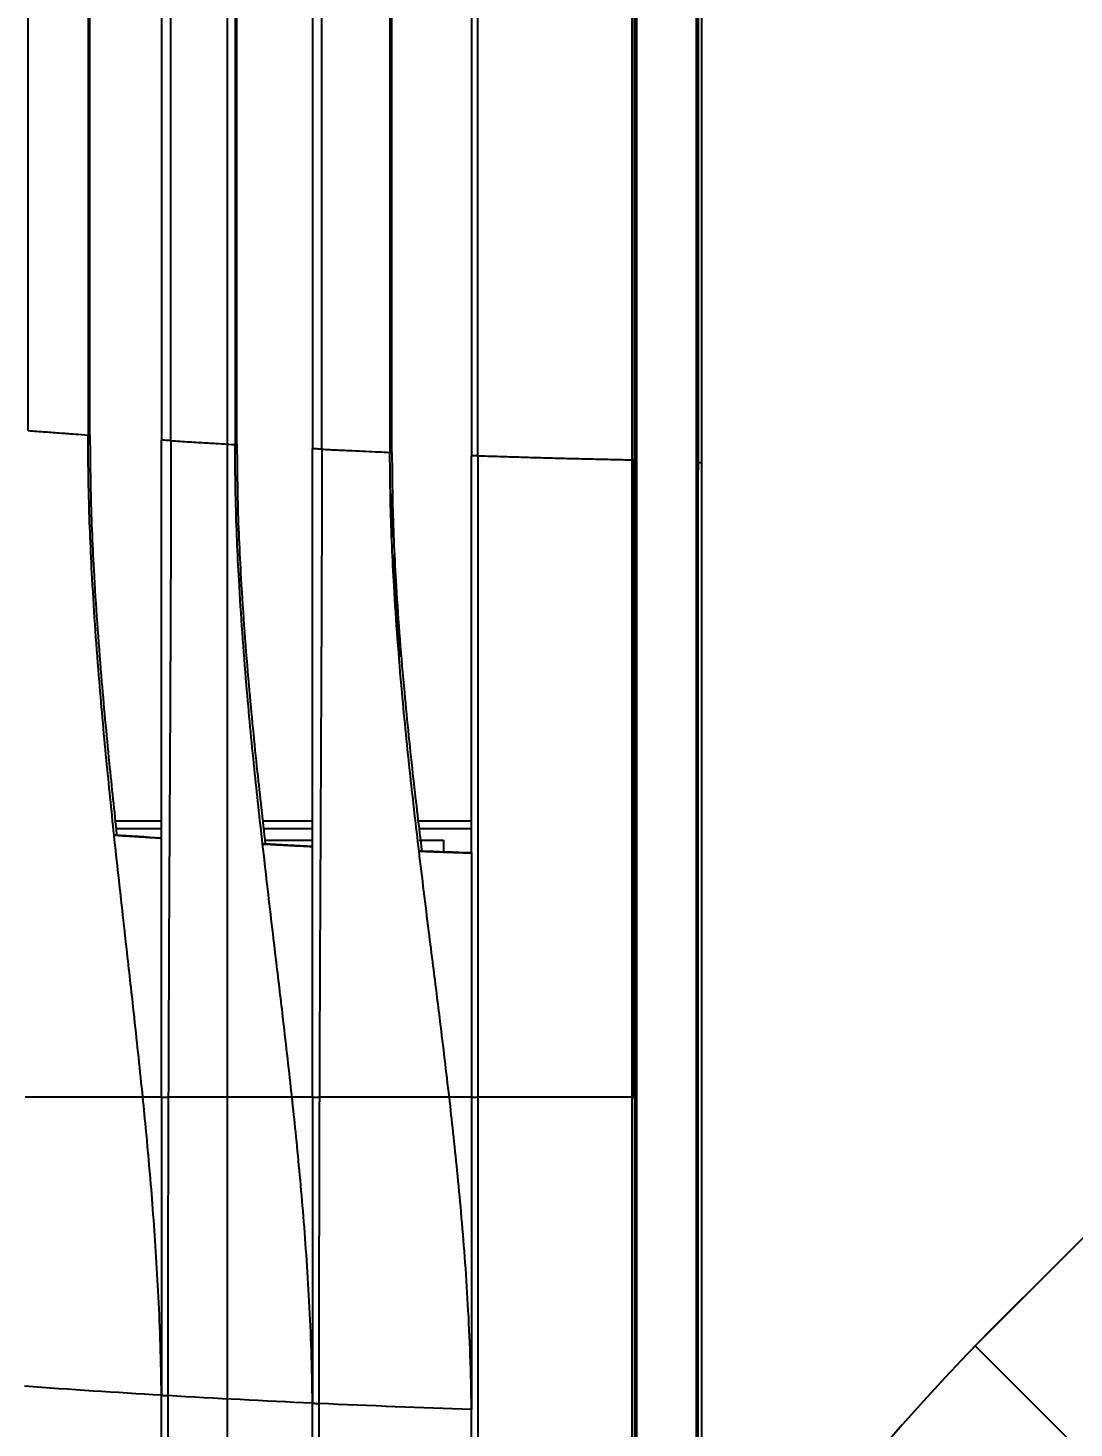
# Model space of a CAD drawing. Header units: millimetres. Extents: x 346859 to 753976, y -86090 to 5333.
# Drawn here: x 432866.8 to 432990, y -24452.5 to -24287.5 of the extents above; entities that cross this region are included whole.
import ezdxf

# ---------------------------------------------------------------- set-up
doc = ezdxf.new("R2010")
doc.units = ezdxf.units.MM
doc.header["$LTSCALE"] = 60
for name, color, linetype in [('06-FUR', 6, 'Continuous'), ('06-LIGHT', 4, 'Continuous'), ('07-DIM WAL', 5, 'Continuous')]:
    doc.layers.add(name, color=color, linetype=linetype)
doc.styles.add('YOURNAME', font='HY울릉도M.TTF')
doc.dimstyles.new('40', dxfattribs={"dimscale": 40, "dimtxt": 1.8, "dimasz": 0.9, "dimexe": 0.5, "dimexo": 1, "dimgap": 0.7, "dimtad": 1, "dimdec": 0, "dimzin": 0, "dimdsep": 46, "dimtxsty": 'YOURNAME', "dimblk": 'NONE', "dimcen": 0, "dimclrd": 1, "dimclre": 1, "dimclrt": 7, "dimadec": 0, "dimazin": 0, "dimtfac": 1, "dimtdec": 0, "dimtix": 1, "dimtmove": 2, "dimatfit": 3, "dimldrblk": 'NONE', "dimfxl": 1, "dimtolj": 1, "dimtzin": 0, "dimarcsym": 0})

# ---------------------------------------------------------------- blocks, each defined once
blk = doc.blocks.new('cjswjdeh')
at = {"layer": '06-FUR', "color": 8}
blk.add_lwpolyline([(433215.21, 32526.16), (432992.47, 32748.9), (432978.33, 32734.76), (433201.07, 32512.02), (433215.21, 32526.16)], dxfattribs=at)
for centre, start, end in [((432620.66, 32540.39), 357.0853, 46.0235), ((433179.77, 32540.39), 133.9765, 182.9147)]:
    blk.add_arc(centre, 279.92, start, end, dxfattribs=at)
blk = doc.blocks.new('*U26')
at = {"color": 8}
for p, q in [((1029.52, 185.7), (190.37, 185.7)), ((1029, 166.3), (190.88, 166.3)), ((190.88, 165.5), (1029, 165.5)), ((1074.94, 158.79), (1074.94, 165.5)), ((1075.94, 165.5), (1075.94, 158.91)), ((1077.4, 158.9), (1077.4, 161.99)), ((1077.4, 161.99), (1078.87, 161.99)), ((1028.59, 155.49), (191.3, 155.49)), ((191.31, 155.23), (1028.58, 155.23)), ((1028.18, 146.67), (191.7, 146.67)), ((191.76, 145.5), (1028.12, 145.5)), ((1074.94, 139.23), (1074.94, 145.5)), ((1075.94, 145.5), (1075.94, 139.34)), ((1077.4, 139.5), (1077.4, 145.5)), ((1027.61, 135.99), (192.27, 135.99)), ((192.28, 135.75), (1027.6, 135.75)), ((1027.11, 127.69), (192.78, 127.69)), ((192.85, 126.5), (1027.03, 126.5)), ((1074.94, 120.69), (1074.94, 126.5)), ((1075.94, 126.5), (1075.94, 120.79)), ((1026.41, 117.5), (193.47, 117.5)), ((193.49, 117.26), (1026.4, 117.26)), ((1025.83, 109.71), (194.05, 109.71))]:
    blk.add_line(p, q, dxfattribs=at)
for points, knots in [([(739.94, 194.41), (740.61, 194.41), (741.27, 194.41), (744.61, 194.41), (747.27, 194.41), (760.61, 194.41), (771.27, 194.41), (824.61, 194.41), (867.27, 194.41), (914.74, 194.41), (919.53, 194.41), (939.96, 194.41), (955.6, 194.41), (979.05, 194.41), (986.86, 194.41), (1002.49, 194.41), (1010.31, 194.41), (1022.03, 194.42), (1025.94, 194.42), (1029.85, 194.41)], [0, 0, 0, 0, 0.006899, 0.006899, 0.034494, 0.034494, 0.144873, 0.144873, 0.58639, 0.58639, 0.636025, 0.636025, 0.797792, 0.797792, 0.878675, 0.878675, 0.959558, 0.959558, 1, 1, 1, 1]), ([(739.94, 194), (819.87, 194), (899.81, 194), (996.78, 194), (1013.81, 194), (1030.85, 194)], [0, 0, 0, 0, 0.824317, 0.824317, 1, 1, 1, 1]), ([(739.94, 193.94), (819.89, 193.94), (899.84, 193.94), (999.77, 193.94), (1019.76, 193.94), (1059.74, 193.94), (1079.73, 193.94), (1119.69, 193.94), (1139.67, 193.94), (1169.52, 193.94), (1179.45, 193.94), (1194.31, 193.94), (1199.26, 193.94), (1209.14, 193.94), (1214.08, 193.94), (1218.98, 193.94)], [0, 0, 0, 0, 0.5, 0.5, 0.625, 0.625, 0.75, 0.75, 0.875, 0.875, 0.9375, 0.9375, 0.96875, 0.96875, 1, 1, 1, 1]), ([(1029.85, 194.41), (1045.65, 194.41), (1061.45, 194.41), (1093.05, 194.41), (1108.85, 194.41), (1140.42, 194.41), (1156.18, 194.41), (1179.77, 194.41), (1187.62, 194.41), (1199.36, 194.41), (1203.27, 194.41), (1211.08, 194.41), (1214.98, 194.37), (1218.86, 194.4)], [0, 0, 0, 0, 0.25, 0.25, 0.5, 0.5, 0.75, 0.75, 0.875, 0.875, 0.9375, 0.9375, 1, 1, 1, 1]), ([(1218.39, 194), (1213.69, 194), (1208.95, 194), (1199.29, 194), (1194.34, 194), (1179.47, 194), (1169.54, 194), (1139.69, 194), (1119.71, 194), (1079.75, 194), (1059.76, 194), (1036.79, 194), (1033.82, 194), (1030.84, 194)], [0, 0, 0, 0, 0.076277, 0.076277, 0.155939, 0.155939, 0.315263, 0.315263, 0.633912, 0.633912, 0.952561, 0.952561, 1, 1, 1, 1]), ([(1218.94, 193.8), (1214.03, 193.8), (1209.09, 193.8), (1199.21, 193.8), (1194.26, 193.8), (1179.4, 193.8), (1169.47, 193.8), (1139.62, 193.8), (1119.64, 193.8), (1079.68, 193.8), (1059.7, 193.8), (1019.73, 193.8), (999.74, 193.8), (899.82, 193.8), (819.88, 193.8), (739.94, 193.8)], [0, 0, 0, 0, 0.03125, 0.03125, 0.0625, 0.0625, 0.125, 0.125, 0.25, 0.25, 0.375, 0.375, 0.5, 0.5, 1, 1, 1, 1]), ([(739.94, 186.26), (819.86, 186.26), (899.78, 186.26), (999.68, 186.26), (1019.66, 186.26), (1059.62, 186.26), (1079.6, 186.26), (1119.55, 186.26), (1139.51, 186.26), (1169.34, 186.26), (1179.27, 186.26), (1194.15, 186.26), (1199.1, 186.26), (1208.99, 186.26), (1213.93, 186.26), (1218.83, 186.26)], [0, 0, 0, 0, 0.5, 0.5, 0.625, 0.625, 0.75, 0.75, 0.875, 0.875, 0.9375, 0.9375, 0.96875, 0.96875, 1, 1, 1, 1]), ([(1218.79, 186.06), (1213.89, 186.06), (1208.95, 186.06), (1199.07, 186.06), (1194.11, 186.06), (1179.24, 186.06), (1169.31, 186.06), (1139.47, 186.06), (1119.52, 186.06), (1079.58, 186.06), (1059.6, 186.06), (1019.64, 186.06), (999.66, 186.06), (899.77, 186.06), (819.86, 186.06), (739.94, 186.06)], [0, 0, 0, 0, 0.03125, 0.03125, 0.0625, 0.0625, 0.125, 0.125, 0.25, 0.25, 0.375, 0.375, 0.5, 0.5, 1, 1, 1, 1]), ([(1039.64, 186.02), (1039.29, 186.02), (1038.93, 186.02), (1018.67, 186.02), (998.76, 186.02), (899.22, 186.02), (819.58, 186.02), (739.94, 186.02)], [0, 0, 0, 0, 0.003537, 0.003537, 0.20283, 0.20283, 1, 1, 1, 1]), ([(1109.74, 185.7), (1096.38, 185.7), (1083.01, 185.7), (1056.26, 185.7), (1042.89, 185.7), (1029.51, 185.7)], [0, 0, 0, 0, 0.5, 0.5, 1, 1, 1, 1]), ([(1029.52, 185.9), (1042.89, 185.9), (1056.26, 185.9), (1083.01, 185.9), (1096.38, 185.9), (1109.74, 185.9)], [0, 0, 0, 0, 0.5, 0.5, 1, 1, 1, 1]), ([(1217.05, 185.7), (1208.46, 185.7), (1199.79, 185.7), (1182.12, 185.7), (1173.1, 185.7), (1146, 185.7), (1127.88, 185.7), (1109.74, 185.7)], [0, 0, 0, 0, 0.243248, 0.243248, 0.495499, 0.495499, 1, 1, 1, 1]), ([(1029, 166.3), (1042.46, 166.3), (1055.92, 166.3), (1082.84, 166.3), (1096.29, 166.3), (1109.74, 166.3)], [0, 0, 0, 0, 0.5, 0.5, 1, 1, 1, 1]), ([(1109.74, 165.5), (1109.74, 165.52), (1109.74, 165.55), (1109.74, 165.77), (1109.74, 166.03), (1109.74, 166.21), (1109.74, 166.3)], [0, 0, 0, 0, 0.300546, 0.567506, 0.800705, 1, 1, 1, 1]), ([(1109.74, 166.3), (1127.91, 166.29), (1146.06, 166.29), (1173.2, 166.29), (1182.24, 166.29), (1200.27, 166.29), (1209.27, 166.29), (1218.19, 166.29)], [0, 0, 0, 0, 0.5, 0.5, 0.75, 0.75, 1, 1, 1, 1]), ([(1149.02, 165.5), (1146.76, 165.46), (1142.36, 165.39), (1135.95, 165.08), (1129.94, 164.68), (1124.33, 164.22), (1119.11, 163.73), (1114.29, 163.22), (1111.22, 162.88), (1109.74, 162.71)], [0, 0, 0, 0, 0.17272, 0.33551, 0.488347, 0.631221, 0.764126, 0.88705, 1, 1, 1, 1]), ([(1218.04, 165.5), (1212.34, 165.5), (1206.6, 165.5), (1195.12, 165.5), (1189.38, 165.5), (1172.11, 165.5), (1160.58, 165.5), (1149.02, 165.5)], [0, 0, 0, 0, 0.25, 0.25, 0.5, 0.5, 1, 1, 1, 1]), ([(1109.74, 162.71), (1106.56, 162.33), (1101.06, 161.68), (1094.09, 160.8), (1086.94, 159.89), (1082.12, 159.31), (1078.77, 158.9)], [0, 0, 0, 0, 0.307575, 0.532584, 0.675031, 1, 1, 1, 1]), ([(1109.74, 162.71), (1109.74, 161.41), (1109.74, 158.77), (1109.74, 154.73), (1109.74, 150.58), (1109.74, 147.77), (1109.74, 146.36)], [0, 0, 0, 0, 0.241954, 0.489631, 0.742508, 1, 1, 1, 1]), ([(1078.77, 158.9), (1075.6, 158.53), (1068.95, 157.75), (1057.84, 156.63), (1046.52, 155.76), (1036.44, 155.31), (1030.82, 155.25), (1028.58, 155.23)], [0, 0, 0, 0, 0.189956, 0.399239, 0.666018, 0.866282, 1, 1, 1, 1]), ([(1028.59, 155.49), (1030.82, 155.51), (1036.41, 155.55), (1046.5, 156.02), (1057.97, 156.92), (1069.09, 158.08), (1075.74, 158.88), (1078.78, 159.24)], [0, 0, 0, 0, 0.13271, 0.332981, 0.600797, 0.817687, 1, 1, 1, 1]), ([(1078.77, 159.15), (1078.77, 159.19), (1078.78, 159.22), (1078.78, 159.24), (1078.78, 159.24), (1078.78, 159.24)], [0, 0, 0, 0, 0.64921, 0.64921, 1, 1, 1, 1]), ([(1028.18, 146.67), (1028.22, 147.33), (1028.28, 148.65), (1028.37, 150.49), (1028.44, 152.22), (1028.52, 153.82), (1028.56, 154.76), (1028.58, 155.23)], [0, 0, 0, 0, 0.202006, 0.403007, 0.603004, 0.802001, 1, 1, 1, 1]), ([(1028.18, 146.67), (1028.18, 146.54), (1028.16, 146.27), (1028.14, 145.87), (1028.13, 145.56), (1028.13, 145.52), (1028.12, 145.5)], [0, 0, 0, 0, 0.249872, 0.499843, 0.749966, 1, 1, 1, 1]), ([(1028.18, 146.67), (1041.78, 146.67), (1055.37, 146.6), (1082.56, 146.47), (1096.16, 146.4), (1109.74, 146.36)], [0, 0, 0, 0, 0.5, 0.5, 1, 1, 1, 1]), ([(1109.74, 145.5), (1109.74, 145.52), (1109.74, 145.56), (1109.74, 145.8), (1109.74, 146.08), (1109.74, 146.27), (1109.74, 146.36)], [0, 0, 0, 0, 0.299602, 0.566259, 0.799779, 1, 1, 1, 1]), ([(1148.25, 145.5), (1148.25, 145.51), (1148.25, 145.54), (1148.26, 145.72), (1148.27, 145.98), (1148.28, 146.19), (1148.29, 146.29)], [0, 0, 0, 0, 0.262073, 0.50023, 0.747646, 1, 1, 1, 1]), ([(1148.29, 146.29), (1159.87, 146.29), (1171.44, 146.29), (1194.52, 146.29), (1206.04, 146.29), (1217.46, 146.29)], [0, 0, 0, 0, 0.5, 0.5, 1, 1, 1, 1]), ([(1109.74, 145.5), (1110.91, 145.5), (1123.76, 145.5), (1136.59, 145.5), (1148.25, 145.5)], [0, 0, 0, 0, 0.090794, 1, 1, 1, 1]), ([(1148.24, 145.5), (1146.05, 145.46), (1141.77, 145.39), (1135.54, 145.11), (1129.67, 144.75), (1124.16, 144.33), (1119.03, 143.87), (1114.26, 143.41), (1111.21, 143.08), (1109.74, 142.93)], [0, 0, 0, 0, 0.171143, 0.332878, 0.485187, 0.628059, 0.76149, 0.885469, 1, 1, 1, 1]), ([(1217.31, 145.5), (1205.91, 145.5), (1194.4, 145.5), (1171.36, 145.5), (1159.81, 145.5), (1148.25, 145.5)], [0, 0, 0, 0, 0.5, 0.5, 1, 1, 1, 1]), ([(1109.74, 142.93), (1106.51, 142.56), (1100.84, 141.93), (1093.58, 141.06), (1086.2, 140.18), (1081.23, 139.61), (1077.87, 139.22)], [0, 0, 0, 0, 0.304279, 0.532125, 0.683541, 1, 1, 1, 1]), ([(1109.74, 142.93), (1109.74, 141.69), (1109.74, 139.19), (1109.74, 135.35), (1109.74, 131.39), (1109.74, 128.71), (1109.74, 127.36)], [0, 0, 0, 0, 0.240964, 0.488232, 0.741399, 1, 1, 1, 1]), ([(1077.87, 139.22), (1074.71, 138.87), (1068.05, 138.13), (1056.99, 137.08), (1045.71, 136.26), (1035.62, 135.82), (1029.92, 135.77), (1027.6, 135.75)], [0, 0, 0, 0, 0.189159, 0.399253, 0.661583, 0.861842, 1, 1, 1, 1]), ([(1027.61, 135.99), (1029.87, 136.01), (1035.49, 136.05), (1045.59, 136.5), (1057.06, 137.36), (1068.19, 138.46), (1074.85, 139.21), (1077.88, 139.56)], [0, 0, 0, 0, 0.13403, 0.334286, 0.600753, 0.818086, 1, 1, 1, 1]), ([(1077.87, 139.3), (1077.87, 139.28), (1077.87, 139.26), (1077.87, 139.24), (1077.87, 139.23), (1077.86, 139.22)], [0, 0, 0, 0, 0.669286, 0.669286, 1, 1, 1, 1]), ([(1027.11, 127.69), (1027.16, 128.47), (1027.26, 130.02), (1027.39, 132.14), (1027.5, 134.08), (1027.57, 135.19), (1027.6, 135.75)], [0, 0, 0, 0, 0.254452, 0.505932, 0.754446, 1, 1, 1, 1]), ([(1027.11, 127.69), (1027.1, 127.56), (1027.08, 127.29), (1027.06, 126.88), (1027.04, 126.56), (1027.03, 126.52), (1027.03, 126.5)], [0, 0, 0, 0, 0.25027, 0.500033, 0.750107, 1, 1, 1, 1]), ([(1027.11, 127.69), (1040.88, 127.69), (1054.66, 127.62), (1082.21, 127.47), (1095.98, 127.4), (1109.74, 127.36)], [0, 0, 0, 0, 0.5, 0.5, 1, 1, 1, 1]), ([(1109.74, 126.5), (1109.74, 126.52), (1109.74, 126.55), (1109.74, 126.8), (1109.74, 127.08), (1109.74, 127.27), (1109.74, 127.36)], [0, 0, 0, 0, 0.29963, 0.566296, 0.799804, 1, 1, 1, 1]), ([(1147.24, 126.5), (1147.25, 126.52), (1147.25, 126.57), (1147.27, 126.88), (1147.29, 127.15), (1147.29, 127.29)], [0, 0, 0, 0, 0.34127, 0.674379, 1, 1, 1, 1]), ([(1147.29, 127.29), (1158.88, 127.29), (1170.46, 127.28), (1193.55, 127.28), (1205.08, 127.28), (1216.52, 127.28)], [0, 0, 0, 0, 0.5, 0.5, 1, 1, 1, 1]), ([(1109.74, 126.5), (1110.57, 126.5), (1119.99, 126.5), (1129.41, 126.5), (1138, 126.5)], [0, 0, 0, 0, 0.087433, 1, 1, 1, 1]), ([(1147.24, 126.5), (1145.13, 126.47), (1141, 126.4), (1134.98, 126.15), (1129.28, 125.82), (1123.92, 125.44), (1118.9, 125.03), (1114.21, 124.6), (1111.19, 124.3), (1109.74, 124.16)], [0, 0, 0, 0, 0.169313, 0.329825, 0.481522, 0.624391, 0.758433, 0.883635, 1, 1, 1, 1]), ([(1216.37, 126.5), (1204.95, 126.5), (1193.43, 126.5), (1170.37, 126.5), (1158.82, 126.5), (1147.24, 126.5)], [0, 0, 0, 0, 0.5, 0.5, 1, 1, 1, 1]), ([(1109.74, 124.16), (1106.41, 123.81), (1100.54, 123.2), (1092.91, 122.33), (1085.24, 121.47), (1080.11, 120.91), (1076.75, 120.54)], [0, 0, 0, 0, 0.302296, 0.533525, 0.693692, 1, 1, 1, 1]), ([(1109.74, 124.16), (1109.74, 122.99), (1109.74, 120.61), (1109.74, 116.96), (1109.74, 113.19), (1109.74, 110.64), (1109.74, 109.35)], [0, 0, 0, 0, 0.240494, 0.487542, 0.740817, 1, 1, 1, 1]), ([(1076.75, 120.54), (1073.6, 120.22), (1066.92, 119.52), (1055.91, 118.53), (1044.67, 117.75), (1034.56, 117.33), (1028.79, 117.28), (1026.4, 117.26)], [0, 0, 0, 0, 0.188349, 0.39928, 0.657536, 0.857785, 1, 1, 1, 1]), ([(1026.41, 117.5), (1028.69, 117.52), (1034.35, 117.56), (1044.46, 117.98), (1055.93, 118.8), (1067.06, 119.84), (1073.73, 120.55), (1076.77, 120.88)], [0, 0, 0, 0, 0.135331, 0.33557, 0.600704, 0.818478, 1, 1, 1, 1]), ([(1076.75, 120.63), (1076.75, 120.63), (1076.75, 120.63), (1076.75, 120.61), (1076.75, 120.59), (1076.75, 120.56), (1076.74, 120.55), (1076.74, 120.54)], [0, 0, 0, 0, 0.005018, 0.005018, 0.681643, 0.681643, 1, 1, 1, 1]), ([(1025.83, 109.71), (1025.89, 110.44), (1026, 111.9), (1026.15, 113.88), (1026.28, 115.7), (1026.36, 116.74), (1026.4, 117.26)], [0, 0, 0, 0, 0.255434, 0.50724, 0.755426, 1, 1, 1, 1])]:
    blk.add_open_spline(points, degree=3, knots=knots, dxfattribs=at)
for points, degree in [([(1029.85, 193.71), (1029.85, 193.89), (1029.85, 194.15), (1029.85, 194.41)], 3), ([(1029, 166.3), (1029.33, 176), (1029.52, 185.7)], 2), ([(1029.52, 185.7), (1029.52, 185.8), (1029.52, 185.9), (1029.52, 185.9)], 3), ([(1109.74, 185.7), (1109.75, 185.8), (1109.74, 185.9), (1109.74, 185.9)], 3), ([(1109.74, 185.7), (1109.74, 179.23), (1109.74, 172.76), (1109.74, 166.3)], 3), ([(1029, 166.3), (1029, 165.88), (1029, 165.5), (1029, 165.5)], 3), ([(1079, 165.5), (1062.34, 165.5), (1045.67, 165.5), (1029, 165.5)], 3), ([(1079, 165.5), (1078.92, 163.35), (1078.84, 161.2), (1078.77, 159.05)], 3), ([(1078.77, 158.9), (1079, 165.5)], 1), ([(1079, 165.5), (1089.25, 165.5), (1099.5, 165.5), (1109.74, 165.5)], 3), ([(1109.74, 165.5), (1119.03, 165.5), (1128.31, 165.5), (1137.58, 165.5)], 3), ([(1109.74, 165.5), (1109.74, 164.56), (1109.74, 163.62), (1109.74, 162.7)], 3), ([(1137.58, 165.5), (1141.4, 165.5), (1145.21, 165.5), (1149.02, 165.5)], 3), ([(1149.02, 165.5), (1148.82, 159.12), (1148.58, 152.7), (1148.29, 146.29)], 3), ([(1149.02, 165.5), (1149.02, 165.5)], 1), ([(1078.77, 159.15), (1078.77, 158.9)], 1), ([(1028.58, 155.23), (1028.58, 155.4), (1028.58, 155.49), (1028.59, 155.49)], 3), ([(1039.3, 155.68), (1037.45, 155.61), (1035.6, 155.55), (1033.75, 155.52)], 3), ([(1054.33, 156.59), (1050.04, 156.25), (1045.74, 155.96), (1041.44, 155.77)], 3), ([(1109.74, 146.36), (1122.6, 146.32), (1135.45, 146.29), (1148.29, 146.29)], 3), ([(1078.19, 145.5), (1061.5, 145.5), (1044.81, 145.5), (1028.12, 145.5)], 3), ([(1077.87, 139.22), (1078.19, 145.5)], 1), ([(1078.18, 145.5), (1078.08, 143.43), (1077.97, 141.36), (1077.87, 139.3)], 3), ([(1095.49, 145.5), (1089.72, 145.5), (1083.95, 145.5), (1078.19, 145.5)], 3), ([(1109.74, 145.5), (1104.99, 145.5), (1100.24, 145.5), (1095.49, 145.5)], 3), ([(1109.74, 145.5), (1109.74, 144.63), (1109.74, 143.77), (1109.74, 142.93)], 3), ([(1148.24, 145.5), (1147.97, 139.45), (1147.65, 133.36), (1147.29, 127.29)], 3), ([(1148.25, 145.5), (1148.24, 145.5)], 1), ([(1077.88, 139.53), (1077.87, 139.22)], 1), ([(1077.88, 139.53), (1077.88, 139.55), (1077.88, 139.56), (1077.88, 139.56)], 3), ([(1027.6, 135.75), (1027.6, 135.9), (1027.61, 135.99), (1027.61, 135.99)], 3), ([(1109.74, 127.36), (1122.27, 127.31), (1134.79, 127.29), (1147.29, 127.29)], 3), ([(1077.13, 126.5), (1060.43, 126.5), (1043.73, 126.5), (1027.03, 126.5)], 3), ([(1076.75, 120.54), (1077.13, 126.5)], 1), ([(1077.13, 126.5), (1077, 124.54), (1076.88, 122.59), (1076.75, 120.63)], 3), ([(1093.51, 126.5), (1088.05, 126.5), (1082.59, 126.5), (1077.13, 126.5)], 3), ([(1109.74, 126.5), (1104.33, 126.5), (1098.92, 126.5), (1093.51, 126.5)], 3), ([(1109.74, 126.5), (1109.74, 125.71), (1109.74, 124.93), (1109.74, 124.16)], 3), ([(1138, 126.5), (1141.08, 126.5), (1144.16, 126.5), (1147.24, 126.5)], 3), ([(1147.24, 126.5), (1146.91, 120.78), (1146.53, 115.02), (1146.12, 109.28)], 3), ([(1147.24, 126.5), (1147.24, 126.5)], 1), ([(1076.77, 120.86), (1076.75, 120.54)], 1), ([(1076.77, 120.85), (1076.77, 120.87), (1076.77, 120.88), (1076.77, 120.88)], 3), ([(1026.4, 117.26), (1026.4, 117.42), (1026.41, 117.5), (1026.41, 117.5)], 3)]:
    blk.add_open_spline(points, degree=degree, dxfattribs=at)
blk = doc.blocks.new('*D279')
at = {"layer": '07-DIM WAL', "color": 1, "lineweight": -2, "transparency": 16777216}
for p, q in [((432850.21, -23206.94), (432870.21, -23206.94)), ((432890.21, -23206.94), (432890.21, -24651.44)), ((432850.21, -24651.44), (432870.21, -24651.44))]:
    blk.add_line(p, q, dxfattribs=at)
at = {"layer": 'Defpoints', "color": 0, "transparency": 16777216}
for p in [(432890.21, -23206.94), (432890.21, -24651.44), (432890.21, -24651.44)]:
    blk.add_point(p, dxfattribs=at)
at = {"layer": '07-DIM WAL', "color": 7, "transparency": 16777216, "insert": (432825.49, -23929.19), "char_height": 72, "attachment_point": 5, "rotation": 90, "style": 'YOURNAME'}
blk.add_mtext('\\A1;1445', dxfattribs=at)
blk = doc.blocks.new('_None')

msp = doc.modelspace()

# ---------------------------------------------------------------- block references
msp.add_blockref('cjswjdeh', (0, -57177.6))
at = {"layer": '06-LIGHT', "xscale": 0.9365577351836558, "yscale": 0.9365577351836558, "zscale": 0.9365577351836558, "rotation": 270}
msp.add_blockref('*U26', (432764, -23374.19), dxfattribs=at)

# ---------------------------------------------------------------- dimensions: what is measured, and where the dimension line sits
at = {"layer": '07-DIM WAL'}
dim = msp.add_linear_dim(base=(432890.21219895, -24651.4390389), p1=(432890.21219895, -23206.9390389), p2=(432890.21219895, -24651.4390389), angle=90, dimstyle='40', dxfattribs=at)
dim.commit()
dim.dimension.update_dxf_attribs({"geometry": '*D279', "text_midpoint": (432825.49315767, -23929.1890389)})

doc.saveas('drawing.dxf')
